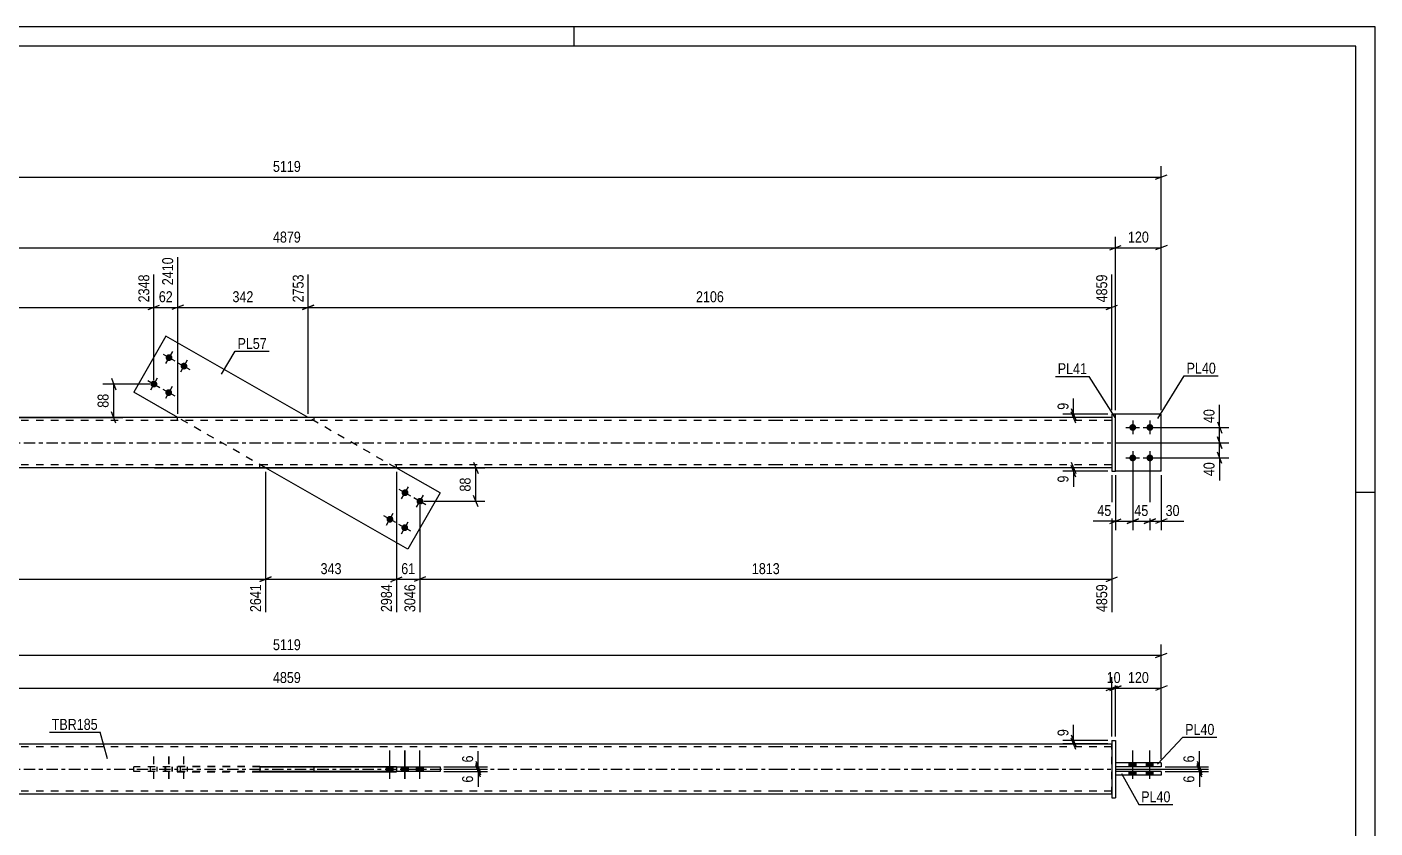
# Model space of a CAD drawing. Header units: millimetres. Extents: x 0 to 594, y 0 to 420.
# Drawn here: x 240.6 to 594, y 210 to 420 of the extents above; entities that cross this region are included whole.
import ezdxf

# ---------------------------------------------------------------- set-up
doc = ezdxf.new("R2010")
doc.units = ezdxf.units.MM
doc.linetypes.add('DXK_LINE_DOT2', pattern=[3.9198, 1.9599, -1.9599])
doc.linetypes.add('DXK_LINE_DOT3', pattern=[5.9187, 2.979, -0.9799, 0.9799, -0.9799])
doc.styles.add('Arial Narrow', font='ARIALN.TTF', dxfattribs={"height": 0.2})

# ---------------------------------------------------------------- blocks, each defined once
blk = doc.blocks.new('Unknown-580570030-1163')
at = {"color": 5, "linetype": 'Continuous'}
for p, q in [((594, 420), (0, 420)), ((384, 415), (384, 420)), ((594, 0), (594, 420)), ((589, 415), (5, 415)), ((589, 5), (589, 415)), ((594, 298), (589, 298))]:
    blk.add_line(p, q, dxfattribs=at)
blk = doc.blocks.new('Bolt-580570030-1928 - 1926')
at = {"linetype": 'Continuous'}
for points in [[(334.81, 224.86), (336.61, 224.86), (336.61, 226.06), (334.81, 226.06)], [(338.72, 224.86), (340.52, 224.86), (340.52, 226.06), (338.72, 226.06)], [(338.79, 224.86), (340.59, 224.86), (340.59, 226.06), (338.79, 226.06)], [(342.69, 224.86), (344.49, 224.86), (344.49, 226.06), (342.69, 226.06)]]:
    blk.add_hatch(color=1, dxfattribs=at).paths.add_polyline_path(points)
at = {"color": 1, "linetype": 'Continuous'}
for p, q in [((335.71, 222.86), (335.71, 230.36)), ((339.62, 222.86), (339.62, 230.36)), ((339.69, 222.86), (339.69, 230.36)), ((343.59, 222.86), (343.59, 230.36)), ((334.81, 224.86), (334.81, 226.06)), ((336.61, 224.86), (336.61, 226.06)), ((338.72, 224.86), (338.72, 226.06)), ((338.79, 224.86), (338.79, 226.06)), ((340.52, 224.86), (340.52, 226.06)), ((340.59, 224.86), (340.59, 226.06)), ((342.69, 224.86), (342.69, 226.06)), ((344.49, 224.86), (344.49, 226.06))]:
    blk.add_line(p, q, dxfattribs=at)
blk = doc.blocks.new('Bolt-580570030-1929 - 1926')
at = {"color": 1, "linetype": 'DXK_LINE_DOT2'}
for p, q in [((273.84, 222.86), (273.84, 230.36)), ((277.74, 222.86), (277.74, 230.36)), ((277.81, 222.86), (277.81, 230.36)), ((281.72, 222.86), (281.72, 230.36)), ((272.94, 224.86), (272.94, 226.06)), ((274.74, 224.86), (274.74, 226.06)), ((276.84, 224.86), (276.84, 226.06)), ((276.91, 224.86), (276.91, 226.06)), ((278.64, 224.86), (278.64, 226.06)), ((278.71, 224.86), (278.71, 226.06)), ((280.82, 224.86), (280.82, 226.06)), ((282.62, 224.86), (282.62, 226.06))]:
    blk.add_line(p, q, dxfattribs=at)
blk = doc.blocks.new('Bolt-580570030-1931 - 1926')
at = {"linetype": 'Continuous'}
for points in [[(531.37, 227.06), (529.57, 227.06), (529.57, 226.06), (531.37, 226.06)], [(531.37, 227.06), (529.57, 227.06), (529.57, 226.06), (531.37, 226.06)], [(535.87, 227.06), (534.07, 227.06), (534.07, 226.06), (535.87, 226.06)], [(535.87, 227.06), (534.07, 227.06), (534.07, 226.06), (535.87, 226.06)], [(531.37, 224.86), (529.57, 224.86), (529.57, 223.86), (531.37, 223.86)], [(531.37, 224.86), (529.57, 224.86), (529.57, 223.86), (531.37, 223.86)], [(535.87, 224.86), (534.07, 224.86), (534.07, 223.86), (535.87, 223.86)], [(535.87, 224.86), (534.07, 224.86), (534.07, 223.86), (535.87, 223.86)]]:
    blk.add_hatch(color=1, dxfattribs=at).paths.add_polyline_path(points)
at = {"color": 1, "linetype": 'Continuous'}
for p, q in [((530.47, 222.86), (530.47, 230.36)), ((530.47, 222.86), (530.47, 230.36)), ((534.97, 222.86), (534.97, 230.36)), ((534.97, 222.86), (534.97, 230.36)), ((529.57, 226.06), (529.57, 227.06)), ((529.57, 226.06), (529.57, 227.06)), ((531.37, 226.06), (531.37, 227.06)), ((531.37, 226.06), (531.37, 227.06)), ((534.07, 226.06), (534.07, 227.06)), ((534.07, 226.06), (534.07, 227.06)), ((535.87, 226.06), (535.87, 227.06)), ((535.87, 226.06), (535.87, 227.06)), ((529.57, 223.86), (529.57, 224.86)), ((529.57, 223.86), (529.57, 224.86)), ((531.37, 223.86), (531.37, 224.86)), ((531.37, 223.86), (531.37, 224.86)), ((534.07, 223.86), (534.07, 224.86)), ((534.07, 223.86), (534.07, 224.86)), ((535.87, 223.86), (535.87, 224.86)), ((535.87, 223.86), (535.87, 224.86))]:
    blk.add_line(p, q, dxfattribs=at)
blk = doc.blocks.new('Part-580570030-1934 - 1926')
at = {"color": 7, "linetype": 'DXK_LINE_DOT2'}
for p, q in [((268.56, 224.86), (268.56, 226.06)), ((301.64, 226.06), (268.56, 226.06)), ((301.64, 224.86), (268.56, 224.86)), ((277.01, 224.86), (277.01, 226.06))]:
    blk.add_line(p, q, dxfattribs=at)
at = {"color": 2, "linetype": 'Continuous'}
for p, q in [((301.64, 226.06), (348.87, 226.06)), ((340.42, 224.86), (301.64, 224.86)), ((340.42, 224.86), (340.42, 226.06)), ((348.87, 224.86), (340.42, 224.86)), ((348.87, 226.06), (348.87, 224.86))]:
    blk.add_line(p, q, dxfattribs=at)
blk = doc.blocks.new('Part-580570030-1948 - 1926')
at = {"color": 2, "linetype": 'Continuous'}
for p, q in [((524.97, 232.96), (524.97, 217.96)), ((524.97, 232.96), (525.97, 232.96)), ((525.97, 232.96), (525.97, 217.96)), ((524.97, 217.96), (525.97, 217.96))]:
    blk.add_line(p, q, dxfattribs=at)
blk = doc.blocks.new('Part-580570030-1953 - 1926')
at = {"color": 2, "linetype": 'Continuous'}
for p, q in [((537.97, 227.06), (525.97, 227.06)), ((525.97, 227.06), (525.97, 226.06)), ((537.97, 227.06), (537.97, 226.06)), ((537.97, 226.06), (525.97, 226.06))]:
    blk.add_line(p, q, dxfattribs=at)
blk = doc.blocks.new('Part-580570030-1958 - 1926')
at = {"color": 2, "linetype": 'Continuous'}
for p, q in [((537.97, 224.86), (525.97, 224.86)), ((525.97, 224.86), (525.97, 223.86)), ((537.97, 223.86), (525.97, 223.86)), ((537.97, 224.86), (537.97, 223.86))]:
    blk.add_line(p, q, dxfattribs=at)
blk = doc.blocks.new('Part-580570030-1963 - 1926')
at = {"color": 2, "linetype": 'Continuous'}
for p, q in [((180.56, 232.06), (436.97, 232.06)), ((436.97, 232.06), (524.97, 232.06)), ((301.64, 226.16), (301.64, 224.76)), ((301.64, 226.16), (337.44, 226.16)), ((301.64, 224.76), (337.44, 224.76)), ((315.79, 226.16), (315.79, 226.06)), ((315.79, 224.76), (315.79, 224.86)), ((337.44, 226.16), (337.44, 226.06)), ((337.44, 224.76), (337.44, 224.86)), ((436.97, 218.86), (180.56, 218.86)), ((524.97, 218.86), (436.97, 218.86))]:
    blk.add_line(p, q, dxfattribs=at)
at = {"color": 7, "linetype": 'DXK_LINE_DOT2'}
for p, q in [((436.97, 231.26), (180.56, 231.26)), ((524.97, 231.26), (436.97, 231.26)), ((524.97, 218.86), (524.97, 232.06)), ((279.98, 226.16), (279.98, 224.76)), ((301.64, 226.16), (279.98, 226.16)), ((279.98, 224.76), (301.64, 224.76)), ((315.79, 226.06), (315.79, 224.86)), ((337.44, 226.06), (337.44, 224.86)), ((436.97, 219.66), (180.56, 219.66)), ((524.97, 219.66), (436.97, 219.66))]:
    blk.add_line(p, q, dxfattribs=at)
at = {"color": 7, "linetype": 'DXK_LINE_DOT3'}
for p, q in [((180.56, 225.46), (436.97, 225.46)), ((436.97, 225.46), (524.97, 225.46))]:
    blk.add_line(p, q, dxfattribs=at)
blk = doc.blocks.new('Part-580570030-1431 - 1403')
at = {"color": 7, "linetype": 'DXK_LINE_DOT2'}
for p, q in [((537.97, 318.52), (525.97, 318.52)), ((525.97, 303.52), (525.97, 318.52)), ((537.97, 303.52), (537.97, 318.52)), ((537.97, 303.52), (525.97, 303.52))]:
    blk.add_line(p, q, dxfattribs=at)
blk = doc.blocks.new('Part-580570030-1446 - 1403')
at = {"color": 2, "linetype": 'Continuous'}
for p, q in [((537.97, 318.52), (525.97, 318.52)), ((537.97, 303.52), (537.97, 318.52)), ((537.97, 303.52), (525.97, 303.52))]:
    blk.add_line(p, q, dxfattribs=at)
at = {"color": 7, "linetype": 'DXK_LINE_DOT2'}
blk.add_line((525.97, 303.52), (525.97, 318.52), dxfattribs=at)
blk = doc.blocks.new('Part-580570030-1430 - 1403')
at = {"color": 2, "linetype": 'Continuous'}
for p, q in [((436.97, 317.62), (180.56, 317.62)), ((524.97, 317.62), (436.97, 317.62)), ((436.97, 304.42), (180.56, 304.42)), ((524.97, 304.42), (436.97, 304.42))]:
    blk.add_line(p, q, dxfattribs=at)
at = {"color": 7, "linetype": 'DXK_LINE_DOT2'}
for p, q in [((436.97, 316.82), (180.56, 316.82)), ((279.98, 317.62), (279.98, 316.82)), ((315.79, 317.62), (315.79, 316.82)), ((524.97, 316.82), (436.97, 316.82)), ((524.97, 317.62), (524.97, 304.42)), ((436.97, 305.22), (180.56, 305.22)), ((301.64, 304.42), (301.64, 305.22)), ((337.44, 304.42), (337.44, 305.22)), ((524.97, 305.22), (436.97, 305.22))]:
    blk.add_line(p, q, dxfattribs=at)
at = {"color": 7, "linetype": 'DXK_LINE_DOT3'}
for p, q in [((180.56, 311.02), (436.97, 311.02)), ((436.97, 311.02), (524.97, 311.02))]:
    blk.add_line(p, q, dxfattribs=at)
blk = doc.blocks.new('Part-580570030-1461 - 1403')
at = {"color": 2, "linetype": 'Continuous'}
for p, q in [((525.97, 318.52), (524.97, 318.52)), ((524.97, 318.52), (524.97, 303.52)), ((525.97, 303.52), (525.97, 318.52)), ((524.97, 303.52), (525.97, 303.52))]:
    blk.add_line(p, q, dxfattribs=at)
blk = doc.blocks.new('Part-580570030-1487 - 1403')
at = {"color": 2, "linetype": 'Continuous'}
for p, q in [((277.01, 338.97), (268.56, 324.22)), ((314.29, 317.62), (277.01, 338.97)), ((280.08, 317.62), (268.56, 324.22)), ((340.42, 283.07), (303.13, 304.42)), ((348.87, 297.83), (337.34, 304.42)), ((348.87, 297.83), (340.42, 283.07))]:
    blk.add_line(p, q, dxfattribs=at)
at = {"color": 7, "linetype": 'DXK_LINE_DOT2'}
for p, q in [((303.13, 304.42), (280.08, 317.62)), ((337.34, 304.42), (314.29, 317.62))]:
    blk.add_line(p, q, dxfattribs=at)
blk = doc.blocks.new('Bolt-580570030-1488 - 1403')
at = {"linetype": 'Continuous'}
for points in [[(530.47, 315.92, -1), (530.47, 314.12, -1)], [(534.97, 315.92, -1), (534.97, 314.12, -1)], [(530.47, 307.92, -1), (530.47, 306.12, -1)], [(534.97, 307.92, -1), (534.97, 306.12, -1)]]:
    blk.add_hatch(color=1, dxfattribs=at).paths.add_polyline_path(points)
at = {"color": 1, "linetype": 'Continuous'}
for p, q in [((528.67, 315.02), (532.27, 315.02)), ((530.47, 316.82), (530.47, 313.22)), ((533.17, 315.02), (536.77, 315.02)), ((534.97, 316.82), (534.97, 313.22)), ((530.47, 308.82), (530.47, 305.22)), ((534.97, 308.82), (534.97, 305.22)), ((528.67, 307.02), (532.27, 307.02)), ((533.17, 307.02), (536.77, 307.02))]:
    blk.add_line(p, q, dxfattribs=at)
blk = doc.blocks.new('Bolt-580570030-1490 - 1403')
at = {"linetype": 'Continuous'}
for points in [[(278.26, 334.11, -1), (277.36, 332.55, -1)], [(282.16, 331.88, -1), (281.27, 330.31, -1)], [(274.28, 327.17, -1), (273.39, 325.61, -1)], [(278.19, 324.93, -1), (277.29, 323.37, -1)]]:
    blk.add_hatch(color=1, dxfattribs=at).paths.add_polyline_path(points)
at = {"color": 1, "linetype": 'Continuous'}
for p, q in [((276.25, 334.22), (279.37, 332.44)), ((278.71, 334.89), (276.92, 331.77)), ((282.61, 332.66), (280.82, 329.53)), ((280.15, 331.99), (283.28, 330.2)), ((272.27, 327.28), (275.4, 325.49)), ((274.73, 327.95), (272.94, 324.83)), ((278.63, 325.71), (276.85, 322.59)), ((276.18, 325.05), (279.3, 323.26))]:
    blk.add_line(p, q, dxfattribs=at)
blk = doc.blocks.new('Bolt-580570030-1491 - 1403')
at = {"linetype": 'Continuous'}
for points in [[(339.24, 297.11, -1), (340.14, 298.68, -1)], [(343.15, 294.88, -1), (344.04, 296.44, -1)], [(335.27, 290.17, -1), (336.16, 291.73, -1)], [(339.17, 287.94, -1), (340.07, 289.5, -1)]]:
    blk.add_hatch(color=1, dxfattribs=at).paths.add_polyline_path(points)
at = {"color": 1, "linetype": 'Continuous'}
for p, q in [((341.25, 297), (338.13, 298.79)), ((338.79, 296.33), (340.58, 299.46)), ((342.7, 294.1), (344.49, 297.22)), ((345.16, 294.77), (342.03, 296.55)), ((337.27, 290.06), (334.15, 291.85)), ((334.82, 289.39), (336.61, 292.52)), ((338.72, 287.16), (340.51, 290.28)), ((341.18, 287.82), (338.06, 289.61))]:
    blk.add_line(p, q, dxfattribs=at)
blk = doc.blocks.new('StraightDimension-580570030-1982 - 1926')
at = {"color": 7, "linetype": 'Continuous'}
for p, q in [((358.27, 227.56), (359.47, 224.56)), ((359.47, 223.96), (358.27, 226.96)), ((349.87, 226.06), (361.27, 226.06)), ((349.87, 225.46), (361.27, 225.46)), ((358.87, 225.46), (358.87, 226.06))]:
    blk.add_line(p, q, dxfattribs=at)
at = {"color": 0}
blk.add_wipeout([(358.12, 229.62), (353.92, 229.62), (353.92, 226.59), (358.12, 226.59)], dxfattribs=at)
at = {"color": 7, "linetype": 'Continuous'}
blk.add_line((358.87, 226.06), (358.87, 230.14), dxfattribs=at)
blk.add_line((358.87, 226.06), (358.87, 230.14), dxfattribs=at)
at = {"color": 3, "style": 'Arial Narrow'}
blk.add_text('6', height=2.86, rotation=90.0002, dxfattribs=at).set_placement((357.52, 227.19))
blk = doc.blocks.new('StraightDimension-580570030-1986 - 1926')
at = {"color": 7, "linetype": 'Continuous'}
for p, q in [((358.27, 226.96), (359.47, 223.96)), ((359.47, 223.36), (358.27, 226.36)), ((349.87, 225.46), (361.27, 225.46)), ((349.87, 224.86), (361.27, 224.86)), ((358.87, 224.86), (358.87, 225.46))]:
    blk.add_line(p, q, dxfattribs=at)
at = {"color": 0}
blk.add_wipeout([(358.12, 224.34), (353.92, 224.34), (353.92, 221.31), (358.12, 221.31)], dxfattribs=at)
at = {"color": 7, "linetype": 'Continuous'}
blk.add_line((358.87, 224.86), (358.87, 220.79), dxfattribs=at)
blk.add_line((358.87, 224.86), (358.87, 220.79), dxfattribs=at)
at = {"color": 3, "style": 'Arial Narrow'}
blk.add_text('6', height=2.86, rotation=90.0002, dxfattribs=at).set_placement((357.52, 221.91))
blk = doc.blocks.new('StraightDimension-580570030-1991 - 1926')
at = {"color": 7, "linetype": 'Continuous'}
for p, q in [((547.37, 227.56), (548.57, 224.56)), ((548.57, 223.96), (547.37, 226.96)), ((525.97, 225.46), (550.37, 225.46)), ((538.97, 226.06), (550.37, 226.06)), ((547.97, 225.46), (547.97, 226.06))]:
    blk.add_line(p, q, dxfattribs=at)
at = {"color": 0}
blk.add_wipeout([(547.22, 229.62), (543.02, 229.62), (543.02, 226.59), (547.22, 226.59)], dxfattribs=at)
at = {"color": 7, "linetype": 'Continuous'}
blk.add_line((547.97, 226.06), (547.97, 230.14), dxfattribs=at)
blk.add_line((547.97, 226.06), (547.97, 230.14), dxfattribs=at)
at = {"color": 3, "style": 'Arial Narrow'}
blk.add_text('6', height=2.86, rotation=90.0002, dxfattribs=at).set_placement((546.62, 227.19))
blk = doc.blocks.new('StraightDimension-580570030-2004 - 1926')
at = {"color": 7, "linetype": 'Continuous'}
for p, q in [((547.37, 226.96), (548.57, 223.96)), ((548.57, 223.36), (547.37, 226.36)), ((525.97, 225.46), (550.37, 225.46)), ((538.97, 224.86), (550.37, 224.86)), ((547.97, 224.86), (547.97, 225.46))]:
    blk.add_line(p, q, dxfattribs=at)
at = {"color": 0}
blk.add_wipeout([(547.22, 224.34), (543.02, 224.34), (543.02, 221.31), (547.22, 221.31)], dxfattribs=at)
at = {"color": 7, "linetype": 'Continuous'}
blk.add_line((547.97, 224.86), (547.97, 220.79), dxfattribs=at)
blk.add_line((547.97, 224.86), (547.97, 220.79), dxfattribs=at)
at = {"color": 3, "style": 'Arial Narrow'}
blk.add_text('6', height=2.86, rotation=90.0002, dxfattribs=at).set_placement((546.62, 221.91))
blk = doc.blocks.new('StraightDimension-580570030-2045 - 1926')
at = {"color": 7, "linetype": 'Continuous'}
for p, q in [((514.37, 234.46), (515.57, 231.46)), ((515.57, 230.56), (514.37, 233.56)), ((523.97, 232.96), (512.12, 232.96)), ((523.97, 232.06), (512.12, 232.06)), ((514.97, 232.06), (514.97, 232.96))]:
    blk.add_line(p, q, dxfattribs=at)
at = {"color": 0}
blk.add_wipeout([(514.22, 236.52), (510.02, 236.52), (510.02, 233.49), (514.22, 233.49)], dxfattribs=at)
at = {"color": 7, "linetype": 'Continuous'}
blk.add_line((514.97, 232.96), (514.97, 237.04), dxfattribs=at)
blk.add_line((514.97, 232.96), (514.97, 237.04), dxfattribs=at)
at = {"color": 3, "style": 'Arial Narrow'}
blk.add_text('9', height=2.86, rotation=90.0002, dxfattribs=at).set_placement((513.62, 234.09))
blk = doc.blocks.new('StraightDimension-580570030-2054 - 1926')
at = {"color": 7, "linetype": 'Continuous'}
for p, q in [((525.97, 233.96), (525.97, 249.52)), ((537.97, 228.06), (537.97, 249.52)), ((524.47, 246.07), (527.47, 247.27)), ((525.97, 246.67), (537.97, 246.67)), ((539.47, 247.27), (536.47, 246.07))]:
    blk.add_line(p, q, dxfattribs=at)
at = {"color": 0}
blk.add_wipeout([(535.31, 247.42), (535.31, 251.62), (528.62, 251.62), (528.62, 247.42)], dxfattribs=at)
at = {"color": 3, "style": 'Arial Narrow'}
blk.add_text('120', height=2.863, dxfattribs=at).set_placement((529.22, 248.02))
blk = doc.blocks.new('StraightDimension-580570030-2064 - 1926')
at = {"color": 7, "linetype": 'Continuous'}
for p, q in [((524.97, 233.96), (524.97, 249.52)), ((525.97, 233.96), (525.97, 249.52)), ((523.47, 246.07), (526.47, 247.27)), ((527.47, 247.27), (524.47, 246.07)), ((524.97, 246.67), (525.97, 246.67))]:
    blk.add_line(p, q, dxfattribs=at)
at = {"color": 0}
blk.add_wipeout([(527.89, 247.42), (527.89, 251.62), (523.04, 251.62), (523.04, 247.42)], dxfattribs=at)
at = {"color": 3, "style": 'Arial Narrow'}
blk.add_text('10', height=2.863, dxfattribs=at).set_placement((523.64, 248.02))
blk = doc.blocks.new('StraightDimension-580570030-2073 - 1926')
at = {"color": 7, "linetype": 'Continuous'}
for p, q in [((524.97, 233.96), (524.97, 249.52)), ((92.46, 246.67), (524.97, 246.67)), ((523.47, 246.07), (526.47, 247.27))]:
    blk.add_line(p, q, dxfattribs=at)
at = {"color": 0}
blk.add_wipeout([(312.97, 247.42), (312.97, 251.62), (304.46, 251.62), (304.46, 247.42)], dxfattribs=at)
at = {"color": 3, "style": 'Arial Narrow'}
blk.add_text('4859', height=2.863, dxfattribs=at).set_placement((305.06, 248.02))
blk = doc.blocks.new('StraightDimension-580570030-2110 - 1926')
at = {"color": 7, "linetype": 'Continuous'}
for p, q in [((537.97, 228.06), (537.97, 258.13)), ((79.46, 255.28), (537.97, 255.28)), ((536.47, 254.68), (539.47, 255.88))]:
    blk.add_line(p, q, dxfattribs=at)
at = {"color": 0}
blk.add_wipeout([(312.97, 256.03), (312.97, 260.23), (304.46, 260.23), (304.46, 256.03)], dxfattribs=at)
at = {"color": 3, "style": 'Arial Narrow'}
blk.add_text('5119', height=2.863, dxfattribs=at).set_placement((305.06, 256.63))
blk = doc.blocks.new('StraightDimension-580570030-1526 - 1403')
at = {"color": 7, "linetype": 'Continuous'}
for p, q in [((274.04, 304.42), (360.63, 304.42)), ((357.63, 305.92), (358.83, 302.92)), ((358.23, 295.66), (358.23, 304.42)), ((358.83, 294.16), (357.63, 297.16)), ((344.59, 295.66), (360.63, 295.66))]:
    blk.add_line(p, q, dxfattribs=at)
at = {"color": 0}
blk.add_wipeout([(357.48, 302.47), (353.28, 302.47), (353.28, 297.61), (357.48, 297.61)], dxfattribs=at)
at = {"color": 3, "style": 'Arial Narrow'}
blk.add_text('88', height=2.863, rotation=90.0002, dxfattribs=at).set_placement((356.88, 298.21))
blk = doc.blocks.new('StraightDimension-580570030-1714 - 1403')
at = {"color": 7, "linetype": 'Continuous'}
for p, q in [((303.13, 303.42), (303.13, 266.61)), ((337.44, 303.42), (337.44, 266.61)), ((304.63, 275.82), (301.63, 274.62)), ((335.94, 274.62), (338.94, 275.82)), ((303.13, 275.22), (337.44, 275.22))]:
    blk.add_line(p, q, dxfattribs=at)
at = {"color": 0}
blk.add_wipeout([(323.63, 275.97), (323.63, 280.17), (316.95, 280.17), (316.95, 275.97)], dxfattribs=at)
at = {"color": 0, "linetype": 'Continuous'}
blk.add_wipeout([(336.84, 274.52), (332.64, 274.52), (332.64, 266.01), (336.84, 266.01)], dxfattribs=at)
at = {"color": 3, "style": 'Arial Narrow'}
blk.add_text('343', height=2.863, dxfattribs=at).set_placement((317.55, 276.57))
at = {"color": 3, "linetype": 'Continuous', "style": 'Arial Narrow'}
blk.add_text('2984', height=2.863, rotation=90.0002, dxfattribs=at).set_placement((336.24, 266.61))
blk = doc.blocks.new('StraightDimension-580570030-1738 - 1403')
at = {"color": 7, "linetype": 'Continuous'}
for p, q in [((92.46, 303.42), (92.46, 272.09)), ((303.13, 303.42), (303.13, 266.61)), ((93.96, 275.82), (90.96, 274.62)), ((301.63, 274.62), (304.63, 275.82)), ((92.46, 275.22), (303.13, 275.22))]:
    blk.add_line(p, q, dxfattribs=at)
at = {"color": 0}
blk.add_wipeout([(202.05, 275.97), (202.05, 280.17), (193.54, 280.17), (193.54, 275.97)], dxfattribs=at)
at = {"color": 0, "linetype": 'Continuous'}
for points in [[(91.86, 274.52), (87.66, 274.52), (87.66, 271.49), (91.86, 271.49)], [(302.53, 274.52), (298.33, 274.52), (298.33, 266.01), (302.53, 266.01)]]:
    blk.add_wipeout(points, dxfattribs=at)
at = {"color": 3, "style": 'Arial Narrow'}
blk.add_text('2641', height=2.863, dxfattribs=at).set_placement((194.14, 276.57))
at = {"color": 3, "linetype": 'Continuous', "style": 'Arial Narrow'}
for s, height, p in [('0', 2.86, (91.26, 272.09)), ('2641', 2.863, (301.93, 266.61))]:
    blk.add_text(s, height=height, rotation=90.0002, dxfattribs=at).set_placement(p)
blk = doc.blocks.new('StraightDimension-580570030-1674 - 1403')
at = {"color": 7, "linetype": 'Continuous'}
for p, q in [((314.29, 318.62), (314.29, 355.11)), ((524.97, 319.52), (524.97, 355.11)), ((315.79, 347.1), (312.79, 345.9)), ((314.29, 346.5), (524.97, 346.5)), ((523.47, 345.9), (526.47, 347.1))]:
    blk.add_line(p, q, dxfattribs=at)
at = {"color": 0, "linetype": 'Continuous'}
blk.add_wipeout([(524.37, 355.71), (520.17, 355.71), (520.17, 347.2), (524.37, 347.2)], dxfattribs=at)
at = {"color": 0}
blk.add_wipeout([(423.89, 347.25), (423.89, 351.45), (415.37, 351.45), (415.37, 347.25)], dxfattribs=at)
at = {"color": 3, "linetype": 'Continuous', "style": 'Arial Narrow'}
blk.add_text('4859', height=2.863, rotation=90.0002, dxfattribs=at).set_placement((523.77, 347.8))
at = {"color": 3, "style": 'Arial Narrow'}
blk.add_text('2106', height=2.863, dxfattribs=at).set_placement((415.97, 347.85))
blk = doc.blocks.new('StraightDimension-580570030-1687 - 1403')
at = {"color": 7, "linetype": 'Continuous'}
for p, q in [((272.84, 326.39), (260.45, 326.39)), ((262.7, 327.89), (263.9, 324.89)), ((263.3, 317.62), (263.3, 326.39)), ((263.9, 316.12), (262.7, 319.12)), ((208.12, 317.62), (265.7, 317.62))]:
    blk.add_line(p, q, dxfattribs=at)
at = {"color": 0}
blk.add_wipeout([(262.55, 324.43), (258.35, 324.43), (258.35, 319.58), (262.55, 319.58)], dxfattribs=at)
at = {"color": 3, "style": 'Arial Narrow'}
blk.add_text('88', height=2.863, rotation=90.0002, dxfattribs=at).set_placement((261.95, 320.18))
blk = doc.blocks.new('StraightDimension-580570030-1624 - 1403')
at = {"color": 7, "linetype": 'Continuous'}
for p, q in [((537.97, 319.52), (537.97, 383.51)), ((79.46, 380.66), (537.97, 380.66)), ((536.47, 380.06), (539.47, 381.26))]:
    blk.add_line(p, q, dxfattribs=at)
at = {"color": 0}
blk.add_wipeout([(312.97, 381.41), (312.97, 385.61), (304.46, 385.61), (304.46, 381.41)], dxfattribs=at)
at = {"color": 3, "style": 'Arial Narrow'}
blk.add_text('5119', height=2.863, dxfattribs=at).set_placement((305.06, 382.01))
blk = doc.blocks.new('StraightDimension-580570030-1730 - 1403')
at = {"color": 7, "linetype": 'Continuous'}
for p, q in [((524.97, 302.52), (524.97, 266.61)), ((343.59, 294.66), (343.59, 266.61)), ((345.09, 275.82), (342.09, 274.62)), ((523.47, 274.62), (526.47, 275.82)), ((343.59, 275.22), (524.97, 275.22))]:
    blk.add_line(p, q, dxfattribs=at)
at = {"color": 0}
blk.add_wipeout([(438.54, 275.97), (438.54, 280.17), (430.02, 280.17), (430.02, 275.97)], dxfattribs=at)
at = {"color": 0, "linetype": 'Continuous'}
blk.add_wipeout([(524.37, 274.52), (520.17, 274.52), (520.17, 266.01), (524.37, 266.01)], dxfattribs=at)
at = {"color": 3, "style": 'Arial Narrow'}
blk.add_text('1813', height=2.863, dxfattribs=at).set_placement((430.62, 276.57))
at = {"color": 3, "linetype": 'Continuous', "style": 'Arial Narrow'}
blk.add_text('4859', height=2.863, rotation=90.0002, dxfattribs=at).set_placement((523.77, 266.61))
blk = doc.blocks.new('StraightDimension-580570030-1576 - 1403')
at = {"color": 7, "linetype": 'Continuous'}
for p, q in [((525.97, 319.52), (525.97, 364.99)), ((91.46, 362.14), (525.97, 362.14)), ((524.47, 361.54), (527.47, 362.74))]:
    blk.add_line(p, q, dxfattribs=at)
at = {"color": 0}
blk.add_wipeout([(312.97, 362.89), (312.97, 367.09), (304.46, 367.09), (304.46, 362.89)], dxfattribs=at)
at = {"color": 3, "style": 'Arial Narrow'}
blk.add_text('4879', height=2.863, dxfattribs=at).set_placement((305.06, 363.49))
blk = doc.blocks.new('StraightDimension-580570030-1601 - 1403')
at = {"color": 7, "linetype": 'Continuous'}
for p, q in [((525.97, 319.52), (525.97, 364.99)), ((537.97, 319.52), (537.97, 364.99)), ((524.47, 361.54), (527.47, 362.74)), ((525.97, 362.14), (537.97, 362.14)), ((539.47, 362.74), (536.47, 361.54))]:
    blk.add_line(p, q, dxfattribs=at)
at = {"color": 0}
blk.add_wipeout([(535.31, 362.89), (535.31, 367.09), (528.62, 367.09), (528.62, 362.89)], dxfattribs=at)
at = {"color": 3, "style": 'Arial Narrow'}
blk.add_text('120', height=2.863, dxfattribs=at).set_placement((529.22, 363.49))
blk = doc.blocks.new('StraightDimension-580570030-1644 - 1403')
at = {"color": 7, "linetype": 'Continuous'}
for p, q in [((280.08, 318.62), (280.08, 359.61)), ((314.29, 318.62), (314.29, 355.11)), ((281.58, 347.1), (278.58, 345.9)), ((280.08, 346.5), (314.29, 346.5)), ((312.79, 345.9), (315.79, 347.1))]:
    blk.add_line(p, q, dxfattribs=at)
at = {"color": 0, "linetype": 'Continuous'}
blk.add_wipeout([(313.69, 355.71), (309.49, 355.71), (309.49, 347.2), (313.69, 347.2)], dxfattribs=at)
at = {"color": 0}
blk.add_wipeout([(300.53, 347.25), (300.53, 351.45), (293.85, 351.45), (293.85, 347.25)], dxfattribs=at)
at = {"color": 3, "linetype": 'Continuous', "style": 'Arial Narrow'}
blk.add_text('2753', height=2.863, rotation=90.0002, dxfattribs=at).set_placement((313.09, 347.8))
at = {"color": 3, "style": 'Arial Narrow'}
blk.add_text('342', height=2.863, dxfattribs=at).set_placement((294.45, 347.85))
blk = doc.blocks.new('StraightDimension-580570030-1660 - 1403')
at = {"color": 7, "linetype": 'Continuous'}
for p, q in [((280.08, 318.62), (280.08, 359.61)), ((273.84, 327.39), (273.84, 355.11)), ((272.34, 345.9), (275.34, 347.1)), ((273.84, 346.5), (280.08, 346.5)), ((281.58, 347.1), (278.58, 345.9))]:
    blk.add_line(p, q, dxfattribs=at)
at = {"color": 0}
blk.add_wipeout([(279.39, 347.25), (279.39, 351.45), (274.53, 351.45), (274.53, 347.25)], dxfattribs=at)
at = {"color": 0, "linetype": 'Continuous'}
blk.add_wipeout([(279.48, 360.21), (275.28, 360.21), (275.28, 351.7), (279.48, 351.7)], dxfattribs=at)
at = {"color": 3, "linetype": 'Continuous', "style": 'Arial Narrow'}
blk.add_text('2410', height=2.863, rotation=90.0002, dxfattribs=at).set_placement((278.88, 352.3))
at = {"color": 3, "style": 'Arial Narrow'}
blk.add_text('62', height=2.863, dxfattribs=at).set_placement((275.13, 347.85))
blk = doc.blocks.new('StraightDimension-580570030-1680 - 1403')
at = {"color": 7, "linetype": 'Continuous'}
for p, q in [((273.84, 327.39), (273.84, 355.11)), ((93.96, 347.1), (90.96, 345.9)), ((92.46, 319.52), (92.46, 349.63)), ((92.46, 346.5), (273.84, 346.5)), ((272.34, 345.9), (275.34, 347.1))]:
    blk.add_line(p, q, dxfattribs=at)
at = {"color": 0, "linetype": 'Continuous'}
for points in [[(273.24, 355.71), (269.04, 355.71), (269.04, 347.2), (273.24, 347.2)], [(91.86, 350.23), (87.66, 350.23), (87.66, 347.2), (91.86, 347.2)]]:
    blk.add_wipeout(points, dxfattribs=at)
at = {"color": 0}
blk.add_wipeout([(187.4, 347.25), (187.4, 351.45), (178.89, 351.45), (178.89, 347.25)], dxfattribs=at)
at = {"color": 3, "linetype": 'Continuous', "style": 'Arial Narrow'}
for s, height, p in [('2348', 2.863, (272.64, 347.8)), ('0', 2.86, (91.26, 347.8))]:
    blk.add_text(s, height=height, rotation=90.0002, dxfattribs=at).set_placement(p)
at = {"color": 3, "style": 'Arial Narrow'}
blk.add_text('2348', height=2.863, dxfattribs=at).set_placement((179.49, 347.85))
blk = doc.blocks.new('StraightDimension-580570030-1762 - 1403')
at = {"color": 7, "linetype": 'Continuous'}
for p, q in [((525.97, 311.02), (555.66, 311.02)), ((552.66, 312.52), (553.86, 309.52)), ((553.26, 307.02), (553.26, 311.02)), ((553.86, 305.52), (552.66, 308.52)), ((535.97, 307.02), (555.66, 307.02))]:
    blk.add_line(p, q, dxfattribs=at)
at = {"color": 0}
blk.add_wipeout([(552.51, 306.5), (548.31, 306.5), (548.31, 301.64), (552.51, 301.64)], dxfattribs=at)
at = {"color": 7, "linetype": 'Continuous'}
blk.add_line((553.26, 307.02), (553.26, 301.12), dxfattribs=at)
blk.add_line((553.26, 307.02), (553.26, 301.12), dxfattribs=at)
at = {"color": 3, "style": 'Arial Narrow'}
blk.add_text('40', height=2.863, rotation=90.0002, dxfattribs=at).set_placement((551.91, 302.24))
blk = doc.blocks.new('StraightDimension-580570030-1698 - 1403')
at = {"color": 7, "linetype": 'Continuous'}
for p, q in [((337.44, 303.42), (337.44, 266.61)), ((343.59, 294.66), (343.59, 266.61)), ((335.94, 274.62), (338.94, 275.82)), ((345.09, 275.82), (342.09, 274.62)), ((337.44, 275.22), (343.59, 275.22))]:
    blk.add_line(p, q, dxfattribs=at)
at = {"color": 0}
blk.add_wipeout([(342.95, 275.97), (342.95, 280.17), (338.09, 280.17), (338.09, 275.97)], dxfattribs=at)
at = {"color": 3, "style": 'Arial Narrow'}
blk.add_text('61', height=2.863, dxfattribs=at).set_placement((338.69, 276.57))
at = {"color": 0, "linetype": 'Continuous'}
blk.add_wipeout([(342.99, 274.52), (338.79, 274.52), (338.79, 266.01), (342.99, 266.01)], dxfattribs=at)
at = {"color": 3, "linetype": 'Continuous', "style": 'Arial Narrow'}
blk.add_text('3046', height=2.863, rotation=90.0002, dxfattribs=at).set_placement((342.39, 266.61))
blk = doc.blocks.new('StraightDimension-580570030-1749 - 1403')
at = {"color": 7, "linetype": 'Continuous'}
for p, q in [((535.97, 315.02), (555.66, 315.02)), ((552.66, 316.52), (553.86, 313.52)), ((553.26, 311.02), (553.26, 315.02)), ((525.97, 311.02), (555.66, 311.02)), ((553.86, 309.52), (552.66, 312.52))]:
    blk.add_line(p, q, dxfattribs=at)
at = {"color": 0}
blk.add_wipeout([(552.51, 320.41), (548.31, 320.41), (548.31, 315.55), (552.51, 315.55)], dxfattribs=at)
at = {"color": 7, "linetype": 'Continuous'}
blk.add_line((553.26, 315.02), (553.26, 320.93), dxfattribs=at)
blk.add_line((553.26, 315.02), (553.26, 320.93), dxfattribs=at)
at = {"color": 3, "style": 'Arial Narrow'}
blk.add_text('40', height=2.863, rotation=90.0002, dxfattribs=at).set_placement((551.91, 316.15))
blk = doc.blocks.new('StraightDimension-580570030-1825 - 1403')
at = {"color": 7, "linetype": 'Continuous'}
for p, q in [((534.97, 306.02), (534.97, 288.05)), ((537.97, 302.52), (537.97, 288.05)), ((533.47, 289.85), (536.47, 291.05)), ((534.97, 290.45), (537.97, 290.45)), ((539.47, 291.05), (536.47, 289.85))]:
    blk.add_line(p, q, dxfattribs=at)
at = {"color": 0}
blk.add_wipeout([(543.35, 291.2), (543.35, 295.4), (538.49, 295.4), (538.49, 291.2)], dxfattribs=at)
at = {"color": 7, "linetype": 'Continuous'}
blk.add_line((537.97, 290.45), (543.87, 290.45), dxfattribs=at)
blk.add_line((537.97, 290.45), (543.87, 290.45), dxfattribs=at)
at = {"color": 3, "style": 'Arial Narrow'}
blk.add_text('30', height=2.863, dxfattribs=at).set_placement((539.09, 291.8))
blk = doc.blocks.new('StraightDimension-580570030-1844 - 1403')
at = {"color": 7, "linetype": 'Continuous'}
for p, q in [((530.47, 306.02), (530.47, 288.05)), ((534.97, 306.02), (534.97, 288.05)), ((528.97, 289.85), (531.97, 291.05)), ((530.47, 290.45), (534.97, 290.45)), ((536.47, 291.05), (533.47, 289.85))]:
    blk.add_line(p, q, dxfattribs=at)
at = {"color": 0}
blk.add_wipeout([(535.14, 291.2), (535.14, 295.4), (530.29, 295.4), (530.29, 291.2)], dxfattribs=at)
at = {"color": 3, "style": 'Arial Narrow'}
blk.add_text('45', height=2.863, dxfattribs=at).set_placement((530.89, 291.8))
blk = doc.blocks.new('StraightDimension-580570030-1860 - 1403')
at = {"color": 7, "linetype": 'Continuous'}
for p, q in [((530.47, 306.02), (530.47, 288.05)), ((525.97, 302.52), (525.97, 288.05)), ((524.47, 289.85), (527.47, 291.05)), ((525.97, 290.45), (530.47, 290.45)), ((531.97, 291.05), (528.97, 289.85))]:
    blk.add_line(p, q, dxfattribs=at)
at = {"color": 0}
blk.add_wipeout([(525.44, 291.2), (525.44, 295.4), (520.59, 295.4), (520.59, 291.2)], dxfattribs=at)
at = {"color": 7, "linetype": 'Continuous'}
blk.add_line((525.97, 290.45), (520.06, 290.45), dxfattribs=at)
blk.add_line((525.97, 290.45), (520.06, 290.45), dxfattribs=at)
at = {"color": 3, "style": 'Arial Narrow'}
blk.add_text('45', height=2.863, dxfattribs=at).set_placement((521.19, 291.8))
blk = doc.blocks.new('StraightDimension-580570030-1910 - 1403')
at = {"color": 7, "linetype": 'Continuous'}
for p, q in [((523.97, 304.42), (512.12, 304.42)), ((514.37, 305.92), (515.57, 302.92)), ((515.57, 302.02), (514.37, 305.02)), ((514.97, 303.52), (514.97, 304.42)), ((523.97, 303.52), (512.12, 303.52))]:
    blk.add_line(p, q, dxfattribs=at)
at = {"color": 0}
blk.add_wipeout([(514.22, 303), (510.02, 303), (510.02, 299.97), (514.22, 299.97)], dxfattribs=at)
at = {"color": 7, "linetype": 'Continuous'}
blk.add_line((514.97, 303.52), (514.97, 299.45), dxfattribs=at)
blk.add_line((514.97, 303.52), (514.97, 299.45), dxfattribs=at)
at = {"color": 3, "style": 'Arial Narrow'}
blk.add_text('9', height=2.86, rotation=90.0002, dxfattribs=at).set_placement((513.62, 300.57))
blk = doc.blocks.new('StraightDimension-580570030-1917 - 1403')
at = {"color": 7, "linetype": 'Continuous'}
for p, q in [((523.97, 318.52), (512.12, 318.52)), ((514.37, 320.02), (515.57, 317.02)), ((515.57, 316.12), (514.37, 319.12)), ((514.97, 317.62), (514.97, 318.52)), ((523.97, 317.62), (512.12, 317.62))]:
    blk.add_line(p, q, dxfattribs=at)
at = {"color": 0}
blk.add_wipeout([(514.22, 322.08), (510.02, 322.08), (510.02, 319.05), (514.22, 319.05)], dxfattribs=at)
at = {"color": 7, "linetype": 'Continuous'}
blk.add_line((514.97, 318.52), (514.97, 322.6), dxfattribs=at)
blk.add_line((514.97, 318.52), (514.97, 322.6), dxfattribs=at)
at = {"color": 3, "style": 'Arial Narrow'}
blk.add_text('9', height=2.86, rotation=90.0002, dxfattribs=at).set_placement((513.62, 319.65))
blk = doc.blocks.new('Mark-580570030-3352 - 1926')
at = {"color": 0}
blk.add_wipeout([(551.9, 234.42), (551.9, 237.42), (544.22, 237.42), (544.22, 234.42)], dxfattribs=at)
blk.add_wipeout([(551.9, 234.42), (551.9, 237.42), (544.22, 237.42), (544.22, 234.42)], dxfattribs=at)
at = {"color": 30, "linetype": 'Continuous'}
for p, q in [((536.94, 226.71), (543.62, 233.82)), ((543.62, 233.82), (552.5, 233.82))]:
    blk.add_line(p, q, dxfattribs=at)
at = {"color": 3, "style": 'Arial Narrow'}
blk.add_text('PL40', height=2.863, dxfattribs=at).set_placement((544.22, 234.42))
blk = doc.blocks.new('Mark-580570030-1959 - 1926')
at = {"color": 0}
blk.add_wipeout([(259.12, 235.74), (259.12, 238.74), (247.06, 238.74), (247.06, 235.74)], dxfattribs=at)
blk.add_wipeout([(259.12, 235.74), (259.12, 238.74), (247.06, 238.74), (247.06, 235.74)], dxfattribs=at)
at = {"color": 30, "linetype": 'Continuous'}
for p in [(246.46, 235.14), (261.64, 228.18)]:
    blk.add_line(p, (259.72, 235.14), dxfattribs=at)
at = {"color": 3, "style": 'Arial Narrow'}
blk.add_text('TBR185', height=2.863, dxfattribs=at).set_placement((247.06, 235.74))
blk = doc.blocks.new('Mark-580570030-3355 - 1926')
at = {"color": 0}
blk.add_wipeout([(540.37, 216.76), (540.37, 219.76), (532.69, 219.76), (532.69, 216.76)], dxfattribs=at)
blk.add_wipeout([(540.37, 216.76), (540.37, 219.76), (532.69, 219.76), (532.69, 216.76)], dxfattribs=at)
at = {"color": 30, "linetype": 'Continuous'}
for p, q in [((527.57, 224.34), (532.09, 216.16)), ((532.09, 216.16), (540.97, 216.16))]:
    blk.add_line(p, q, dxfattribs=at)
at = {"color": 3, "style": 'Arial Narrow'}
blk.add_text('PL40', height=2.863, dxfattribs=at).set_placement((532.69, 216.76))
blk = doc.blocks.new('Mark-580570030-1457 - 1403')
at = {"color": 0}
blk.add_wipeout([(518.49, 329), (518.49, 332), (510.82, 332), (510.82, 329)], dxfattribs=at)
blk.add_wipeout([(518.49, 329), (518.49, 332), (510.82, 332), (510.82, 329)], dxfattribs=at)
at = {"color": 30, "linetype": 'Continuous'}
for p in [(510.22, 328.4), (525.83, 317.6)]:
    blk.add_line(p, (519.09, 328.4), dxfattribs=at)
at = {"color": 3, "style": 'Arial Narrow'}
blk.add_text('PL41', height=2.863, dxfattribs=at).set_placement((510.82, 329))
blk = doc.blocks.new('Mark-580570030-1442 - 1403')
at = {"color": 0}
blk.add_wipeout([(552.27, 329.12), (552.27, 332.12), (544.59, 332.12), (544.59, 329.12)], dxfattribs=at)
blk.add_wipeout([(552.27, 329.12), (552.27, 332.12), (544.59, 332.12), (544.59, 329.12)], dxfattribs=at)
at = {"color": 30, "linetype": 'Continuous'}
for p, q in [((537.07, 317.33), (543.99, 328.52)), ((543.99, 328.52), (552.87, 328.52))]:
    blk.add_line(p, q, dxfattribs=at)
at = {"color": 3, "style": 'Arial Narrow'}
blk.add_text('PL40', height=2.863, dxfattribs=at).set_placement((544.59, 329.12))
blk = doc.blocks.new('Mark-580570030-1483 - 1403')
at = {"color": 0}
blk.add_wipeout([(303.45, 335.59), (303.45, 338.59), (295.77, 338.59), (295.77, 335.59)], dxfattribs=at)
blk.add_wipeout([(303.45, 335.59), (303.45, 338.59), (295.77, 338.59), (295.77, 335.59)], dxfattribs=at)
at = {"color": 30, "linetype": 'Continuous'}
for p, q in [((291.57, 329.02), (295.17, 334.99)), ((295.17, 334.99), (304.05, 334.99))]:
    blk.add_line(p, q, dxfattribs=at)
at = {"color": 3, "style": 'Arial Narrow'}
blk.add_text('PL57', height=2.863, dxfattribs=at).set_placement((295.77, 335.59))

msp = doc.modelspace()

# ---------------------------------------------------------------- block references
for name in ['Unknown-580570030-1163', 'Part-580570030-1487 - 1403', 'Bolt-580570030-1490 - 1403', 'Part-580570030-1461 - 1403', 'Part-580570030-1431 - 1403', 'Part-580570030-1446 - 1403', 'Part-580570030-1430 - 1403', 'Bolt-580570030-1488 - 1403', 'Bolt-580570030-1491 - 1403', 'Part-580570030-1963 - 1926', 'Bolt-580570030-1929 - 1926', 'Bolt-580570030-1928 - 1926', 'Part-580570030-1948 - 1926', 'Bolt-580570030-1931 - 1926', 'Part-580570030-1953 - 1926', 'Part-580570030-1934 - 1926', 'Part-580570030-1958 - 1926']:
    msp.add_blockref(name, (0, 0))

# ---------------------------------------------------------------- next in the draw order: block references
for name in ['StraightDimension-580570030-1674 - 1403', 'StraightDimension-580570030-1687 - 1403', 'StraightDimension-580570030-1526 - 1403', 'StraightDimension-580570030-2045 - 1926', 'StraightDimension-580570030-1982 - 1926', 'StraightDimension-580570030-1991 - 1926']:
    msp.add_blockref(name, (0, 0))

# ---------------------------------------------------------------- next in the draw order: block references
for name in ['StraightDimension-580570030-1624 - 1403', 'StraightDimension-580570030-1714 - 1403', 'StraightDimension-580570030-1730 - 1403', 'StraightDimension-580570030-1986 - 1926', 'StraightDimension-580570030-2004 - 1926']:
    msp.add_blockref(name, (0, 0))

# ---------------------------------------------------------------- next in the draw order: block references
for name in ['StraightDimension-580570030-1576 - 1403', 'StraightDimension-580570030-1762 - 1403', 'StraightDimension-580570030-1738 - 1403', 'StraightDimension-580570030-1698 - 1403', 'StraightDimension-580570030-2054 - 1926', 'Mark-580570030-3355 - 1926']:
    msp.add_blockref(name, (0, 0))

# ---------------------------------------------------------------- next in the draw order: block references
for name in ['StraightDimension-580570030-1601 - 1403', 'StraightDimension-580570030-1644 - 1403', 'StraightDimension-580570030-1825 - 1403', 'StraightDimension-580570030-2064 - 1926']:
    msp.add_blockref(name, (0, 0))

# ---------------------------------------------------------------- next in the draw order: block references
for name in ['StraightDimension-580570030-1660 - 1403', 'Mark-580570030-1483 - 1403', 'StraightDimension-580570030-1917 - 1403', 'StraightDimension-580570030-1749 - 1403', 'StraightDimension-580570030-1844 - 1403', 'StraightDimension-580570030-2073 - 1926']:
    msp.add_blockref(name, (0, 0))

# ---------------------------------------------------------------- next in the draw order: block references
for name in ['StraightDimension-580570030-1680 - 1403', 'Mark-580570030-1457 - 1403', 'Mark-580570030-1442 - 1403', 'StraightDimension-580570030-1860 - 1403', 'StraightDimension-580570030-2110 - 1926']:
    msp.add_blockref(name, (0, 0))

# ---------------------------------------------------------------- next in the draw order: block references
for name in ['StraightDimension-580570030-1910 - 1403', 'Mark-580570030-1959 - 1926', 'Mark-580570030-3352 - 1926']:
    msp.add_blockref(name, (0, 0))

doc.saveas('drawing.dxf')
